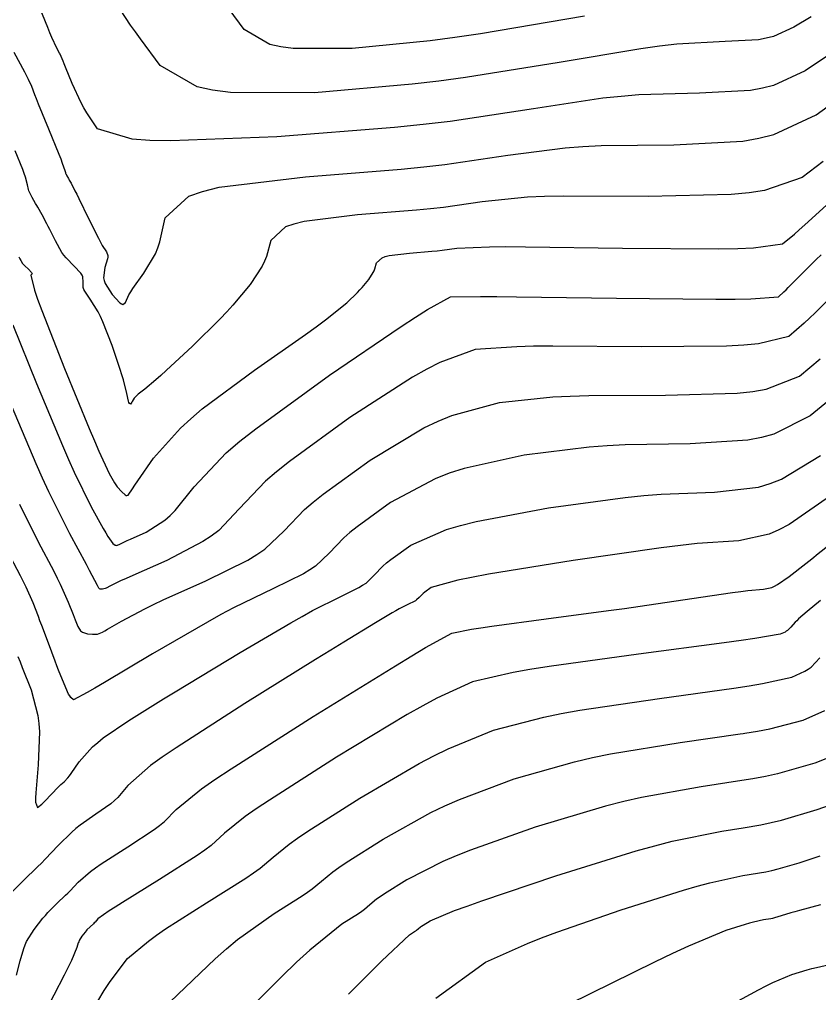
# Model space of a CAD drawing. Header units: metres. Extents: x 837475 to 838479, y 1189012 to 1191015.
# Drawn here: x 837774.6 to 837822.8, y 1189136.8 to 1189195.5 of the extents above; entities that cross this region are included whole.
import ezdxf

# ---------------------------------------------------------------- set-up
doc = ezdxf.new("R2010")
doc.units = ezdxf.units.M
doc.header["$LTSCALE"] = 0.3
doc.layers.add('COTAS 10', color=1, linetype='Continuous')
doc.layers.add('COTAS INT', color=252, linetype='Continuous')

msp = doc.modelspace()

# ---------------------------------------------------------------- linework, layer by layer
at = {"layer": 'COTAS 10'}
for points, elevation in [([(837822.305, 1189195.649), (837821.26, 1189195.034), (837820.023, 1189194.459), (837819.592, 1189194.353), (837819.123, 1189194.27), (837817.109, 1189194.163), (837814.198, 1189193.995), (837813.163, 1189193.874), (837812.029, 1189193.72), (837807.109, 1189192.897), (837801.461, 1189191.987), (837799.869, 1189191.779), (837798.264, 1189191.591), (837792.367, 1189191.07), (837787.306, 1189191.081), (837786.228, 1189191.228), (837785.292, 1189191.437), (837783.08, 1189192.714), (837781.878, 1189194.324), (837781.578, 1189194.745), (837781.292, 1189195.154), (837780.379, 1189196.539)], 1710), ([(837774.185, 1189177.076), (837775.626, 1189173.535), (837777.177, 1189169.812), (837777.547, 1189168.965), (837777.891, 1189168.199), (837778.919, 1189166.098), (837779.639, 1189164.799), (837779.789, 1189164.539), (837779.919, 1189164.322), (837780.209, 1189163.896), (837780.36, 1189163.798), (837780.401, 1189163.787), (837780.442, 1189163.783), (837780.59, 1189163.829), (837780.929, 1189164), (837781.091, 1189164.075), (837781.283, 1189164.162), (837782.221, 1189164.577), (837783.354, 1189165.298), (837783.667, 1189165.578), (837783.981, 1189165.893), (837785.114, 1189167.32), (837787.056, 1189169.359), (837787.88, 1189170.06), (837788.827, 1189170.819), (837793.281, 1189174.053), (837797.601, 1189176.976), (837798.464, 1189177.54), (837799.183, 1189177.997), (837800.575, 1189178.761), (837802.383, 1189178.792), (837803.363, 1189178.786), (837804.551, 1189178.775), (837810.575, 1189178.686), (837816.561, 1189178.622), (837817.725, 1189178.627), (837818.675, 1189178.642), (837820.324, 1189178.778), (837820.662, 1189179.078), (837820.786, 1189179.196), (837820.922, 1189179.329), (837821.52, 1189179.935), (837822.336, 1189180.749), (837822.608, 1189181.012), (837822.902, 1189181.292)], 1700), ([(837823.458, 1189166.763), (837820.966, 1189165.047), (837820.352, 1189164.721), (837819.771, 1189164.461), (837817.95, 1189164.065), (837815.44, 1189163.899), (837814.425, 1189163.785), (837813.271, 1189163.642), (837807.95, 1189162.876), (837802.852, 1189162.042), (837801.839, 1189161.855), (837800.999, 1189161.688), (837799.406, 1189161.243), (837799.012, 1189160.957), (837798.928, 1189160.889), (837798.855, 1189160.828), (837798.684, 1189160.647), (837798.522, 1189160.494), (837798.456, 1189160.45), (837798.38, 1189160.404), (837798.028, 1189160.23), (837797.472, 1189159.951), (837797.268, 1189159.838), (837797.042, 1189159.711), (837796.044, 1189159.123), (837794.142, 1189157.958), (837793.346, 1189157.465), (837792.434, 1189156.9), (837788.166, 1189154.244), (837784.025, 1189151.579), (837783.193, 1189151.007), (837782.496, 1189150.507), (837781.115, 1189149.299), (837780.521, 1189148.584), (837780.321, 1189148.395), (837780.105, 1189148.209), (837779.2, 1189147.57), (837778.24, 1189146.909), (837777.991, 1189146.71), (837777.748, 1189146.503), (837776.933, 1189145.699), (837776.142, 1189144.857), (837775.915, 1189144.626), (837775.685, 1189144.396), (837774.826, 1189143.577), (837773.986, 1189142.743)], 1690), ([(837824.198, 1189151.312), (837822.529, 1189150.654), (837820.272, 1189150.014), (837819.549, 1189149.855), (837818.784, 1189149.703), (837818.113, 1189149.599), (837815.669, 1189149.218), (837812.071, 1189148.581), (837811.003, 1189148.333), (837809.903, 1189148.054), (837805.669, 1189146.788), (837801.78, 1189145.408), (837800.899, 1189145.058), (837800.102, 1189144.721), (837797.926, 1189143.62), (837796.598, 1189142.773), (837796.335, 1189142.597), (837796.117, 1189142.446), (837795.709, 1189142.113), (837795.381, 1189141.832), (837795.214, 1189141.715), (837795.013, 1189141.58), (837794.014, 1189140.949), (837792.081, 1189139.376), (837791.292, 1189138.647), (837790.393, 1189137.791), (837786.231, 1189133.639)], 1680)]:
    msp.add_lwpolyline(points, dxfattribs=dict(at, elevation=elevation))
at = {"layer": 'COTAS INT'}
for points, elevation in [([(837823.285, 1189193.296), (837821.932, 1189192.385), (837820.035, 1189191.504), (837819.375, 1189191.342), (837818.655, 1189191.215), (837815.567, 1189191.05), (837811.921, 1189190.944), (837810.85, 1189190.854), (837809.752, 1189190.738), (837805.567, 1189190.099), (837800.541, 1189189.347), (837798.915, 1189189.159), (837797.186, 1189188.98), (837790.092, 1189188.408), (837783.716, 1189188.17), (837782.44, 1189188.202), (837781.376, 1189188.277), (837779.3, 1189188.899), (837778.645, 1189189.863), (837778.476, 1189190.154), (837778.313, 1189190.454), (837777.769, 1189191.623), (837777.359, 1189192.623), (837777.28, 1189192.817), (837777.215, 1189192.976), (837777.107, 1189193.25), (837777.06, 1189193.352), (837777.035, 1189193.402), (837777.004, 1189193.462), (837776.847, 1189193.756), (837776.548, 1189194.403), (837776.429, 1189194.686), (837776.293, 1189195.013), (837775.668, 1189196.567)], 1708), ([(837808.651, 1189195.694), (837802.381, 1189194.627), (837800.823, 1189194.4), (837799.343, 1189194.202), (837794.642, 1189193.732), (837791.089, 1189193.739), (837790.333, 1189193.842), (837789.676, 1189193.989), (837788.123, 1189194.885), (837787.219, 1189196.112)], 1712), ([(837774.251, 1189193.528), (837774.893, 1189192.329), (837775.019, 1189192.086), (837775.123, 1189191.882), (837775.313, 1189191.466), (837775.498, 1189190.971), (837775.599, 1189190.716), (837775.722, 1189190.412), (837776.344, 1189188.888), (837776.96, 1189187.376), (837777.078, 1189187.078), (837777.174, 1189186.832), (837777.332, 1189186.381), (837777.356, 1189186.264), (837777.368, 1189186.23), (837777.382, 1189186.194), (837777.45, 1189186.058), (837777.54, 1189185.902), (837777.567, 1189185.855), (837777.595, 1189185.805), (837777.704, 1189185.611), (837777.935, 1189185.159), (837778.04, 1189184.948), (837778.163, 1189184.7), (837778.752, 1189183.491), (837779.348, 1189182.297), (837779.474, 1189182.058), (837779.584, 1189181.86), (837779.841, 1189181.472), (837779.915, 1189181.252), (837779.909, 1189181.158), (837779.892, 1189181.05), (837779.737, 1189180.541), (837779.665, 1189179.923), (837779.701, 1189179.747), (837779.76, 1189179.568), (837780.175, 1189178.902), (837780.647, 1189178.414), (837780.742, 1189178.348), (837780.822, 1189178.311), (837780.983, 1189178.425), (837781.19, 1189178.884), (837781.299, 1189179.064), (837781.43, 1189179.268), (837782.091, 1189180.196), (837782.78, 1189181.363), (837782.929, 1189181.717), (837783.06, 1189182.084), (837783.38, 1189183.522), (837784.798, 1189184.832), (837785.619, 1189185.118), (837786.627, 1189185.371), (837791.819, 1189186.011), (837797.589, 1189186.468), (837798.961, 1189186.605), (837800.235, 1189186.747), (837804.025, 1189187.302), (837807.476, 1189187.755), (837808.537, 1189187.834), (837809.644, 1189187.893), (837814.025, 1189187.937), (837818.187, 1189188.159), (837819.157, 1189188.33), (837820.048, 1189188.549), (837822.604, 1189189.736), (837824.265, 1189190.943)], 1706), ([(837823.022, 1189186.931), (837821.758, 1189185.972), (837819.498, 1189185.181), (837818.56, 1189185.04), (837817.487, 1189184.932), (837812.483, 1189184.824), (837807.367, 1189184.842), (837806.224, 1189184.815), (837805.199, 1189184.773), (837802.483, 1189184.504), (837800.145, 1189184.162), (837799.359, 1189184.074), (837798.513, 1189183.99), (837794.954, 1189183.708), (837791.751, 1189183.313), (837791.129, 1189183.157), (837790.622, 1189182.98), (837789.748, 1189182.173), (837789.481, 1189181.193), (837789.357, 1189180.909), (837789.211, 1189180.618), (837788.503, 1189179.519), (837787.451, 1189178.257), (837787.089, 1189177.863), (837786.695, 1189177.45), (837785.019, 1189175.799), (837783.435, 1189174.321), (837783.101, 1189174.016), (837782.811, 1189173.758), (837782.142, 1189173.202), (837781.816, 1189172.961), (837781.744, 1189172.9), (837781.68, 1189172.842), (837781.512, 1189172.654), (837781.38, 1189172.456), (837781.357, 1189172.419), (837781.286, 1189172.301), (837781.215, 1189172.336), (837781.191, 1189172.396), (837781.166, 1189172.477), (837781.061, 1189172.947), (837780.853, 1189173.761), (837780.764, 1189174.059), (837780.661, 1189174.387), (837780.171, 1189175.832), (837779.617, 1189177.263), (837779.473, 1189177.581), (837779.333, 1189177.867), (837778.86, 1189178.618), (837778.522, 1189179.102), (837778.467, 1189179.218), (837778.429, 1189179.328), (837778.428, 1189179.661), (837778.412, 1189179.98), (837778.364, 1189180.08), (837778.296, 1189180.185), (837777.894, 1189180.607), (837777.399, 1189181.118), (837777.274, 1189181.28), (837777.154, 1189181.45), (837776.761, 1189182.136), (837776.418, 1189182.828), (837776.329, 1189183.002), (837776.243, 1189183.169), (837775.953, 1189183.706), (837775.695, 1189184.164), (837775.63, 1189184.28), (837775.566, 1189184.392), (837775.356, 1189184.758), (837775.195, 1189185.079), (837775.162, 1189185.162), (837775.135, 1189185.243), (837775.077, 1189185.517), (837774.948, 1189185.99), (837774.875, 1189186.197), (837774.786, 1189186.437), (837774.332, 1189187.579)], 1704), ([(837774.55, 1189181.178), (837774.618, 1189181.056), (837774.673, 1189180.957), (837774.77, 1189180.781), (837774.835, 1189180.71), (837774.87, 1189180.676), (837774.914, 1189180.636), (837775.133, 1189180.443), (837775.319, 1189180.244), (837775.341, 1189180.2), (837775.349, 1189180.162), (837775.273, 1189180.067), (837775.489, 1189179.168), (837775.682, 1189178.623), (837775.932, 1189177.949), (837777.315, 1189174.447), (837778.795, 1189170.835), (837779.107, 1189170.092), (837779.376, 1189169.461), (837779.992, 1189168.111), (837780.315, 1189167.563), (837780.398, 1189167.437), (837780.479, 1189167.323), (837780.752, 1189167.005), (837780.969, 1189166.825), (837781.014, 1189166.798), (837781.054, 1189166.781), (837781.143, 1189166.802), (837781.405, 1189167.196), (837781.553, 1189167.414), (837781.734, 1189167.68), (837782.659, 1189169.032), (837784.287, 1189170.858), (837784.911, 1189171.422), (837785.611, 1189172.011), (837788.764, 1189174.351), (837791.833, 1189176.497), (837792.48, 1189176.965), (837793.039, 1189177.377), (837794.324, 1189178.408), (837794.959, 1189179.034), (837795.108, 1189179.19), (837795.245, 1189179.339), (837795.644, 1189179.818), (837795.912, 1189180.234), (837795.968, 1189180.344), (837796.015, 1189180.452), (837796.116, 1189180.823), (837796.447, 1189181.129), (837796.639, 1189181.196), (837796.875, 1189181.255), (837798.088, 1189181.405), (837799.436, 1189181.512), (837799.757, 1189181.544), (837800.055, 1189181.577), (837800.941, 1189181.706), (837802.922, 1189181.79), (837803.911, 1189181.795), (837805.091, 1189181.791), (837810.941, 1189181.71), (837816.735, 1189181.668), (837817.88, 1189181.688), (837818.825, 1189181.723), (837820.578, 1189181.964), (837821.292, 1189182.555), (837821.582, 1189182.809), (837821.912, 1189183.104), (837823.438, 1189184.497)], 1702), ([(837823.979, 1189179.268), (837822.535, 1189177.813), (837822.195, 1189177.484), (837821.881, 1189177.187), (837820.96, 1189176.383), (837819.137, 1189175.926), (837818.253, 1189175.848), (837817.204, 1189175.791), (837812.05, 1189175.761), (837806.729, 1189175.8), (837805.575, 1189175.786), (837804.56, 1189175.762), (837802.05, 1189175.584), (837799.916, 1189174.806), (837799.139, 1189174.403), (837798.281, 1189173.918), (837794.506, 1189171.491), (837790.864, 1189168.846), (837790.089, 1189168.226), (837789.416, 1189167.653), (837787.828, 1189165.985), (837786.596, 1189164.685), (837786.146, 1189164.344), (837785.65, 1189164.01), (837783.468, 1189162.873), (837781.43, 1189161.976), (837781.024, 1189161.795), (837780.688, 1189161.642), (837780.044, 1189161.331), (837779.857, 1189161.227), (837779.807, 1189161.204), (837779.758, 1189161.185), (837779.592, 1189161.137), (837779.447, 1189161.153), (837779.413, 1189161.174), (837779.381, 1189161.202), (837779.284, 1189161.362), (837778.982, 1189161.965), (837778.82, 1189162.272), (837778.624, 1189162.639), (837777.633, 1189164.474), (837776.354, 1189167.019), (837775.976, 1189167.834), (837775.588, 1189168.697), (837774.102, 1189172.215)], 1698), ([(837774.587, 1189166.26), (837775.728, 1189163.991), (837776.663, 1189162.224), (837776.87, 1189161.813), (837777.054, 1189161.437), (837777.534, 1189160.363), (837777.823, 1189159.619), (837777.888, 1189159.451), (837777.947, 1189159.3), (837778.103, 1189158.891), (837778.262, 1189158.641), (837778.323, 1189158.59), (837778.39, 1189158.547), (837778.693, 1189158.459), (837778.998, 1189158.431), (837779.066, 1189158.427), (837779.128, 1189158.424), (837779.293, 1189158.426), (837779.588, 1189158.555), (837779.732, 1189158.632), (837779.902, 1189158.728), (837780.741, 1189159.221), (837782.138, 1189159.965), (837782.661, 1189160.219), (837783.242, 1189160.493), (837785.829, 1189161.654), (837788.359, 1189162.902), (837788.904, 1189163.231), (837789.381, 1189163.552), (837790.542, 1189164.651), (837791.776, 1189165.946), (837792.299, 1189166.392), (837792.901, 1189166.874), (837795.731, 1189168.929), (837798.96, 1189170.861), (837799.814, 1189171.266), (837800.65, 1189171.615), (837803.525, 1189172.407), (837806.738, 1189172.732), (837807.788, 1189172.786), (837808.907, 1189172.825), (837813.525, 1189172.837), (837817.848, 1189172.96), (837818.78, 1189173.068), (837819.598, 1189173.209), (837821.596, 1189173.987), (837822.838, 1189175.026)], 1696), ([(837823.796, 1189172.866), (837822.232, 1189171.591), (837820.06, 1189170.493), (837819.308, 1189170.289), (837818.491, 1189170.129), (837815, 1189169.913), (837811.084, 1189169.85), (837810, 1189169.786), (837808.916, 1189169.702), (837805, 1189169.23), (837801.384, 1189168.424), (837800.489, 1189168.129), (837799.64, 1189167.803), (837796.956, 1189166.367), (837794.938, 1189164.902), (837794.509, 1189164.558), (837794.136, 1189164.24), (837793.256, 1189163.316), (837792.428, 1189162.533), (837792.088, 1189162.304), (837791.699, 1189162.069), (837789.895, 1189161.18), (837787.491, 1189160.015), (837786.724, 1189159.607), (837785.913, 1189159.162), (837782.618, 1189157.248), (837779.709, 1189155.511), (837779.141, 1189155.179), (837778.676, 1189154.911), (837777.857, 1189154.477), (837777.679, 1189154.615), (837777.619, 1189154.706), (837777.555, 1189154.821), (837777.282, 1189155.43), (837776.952, 1189156.269), (837776.852, 1189156.528), (837776.748, 1189156.8), (837776.338, 1189157.882), (837775.931, 1189158.962), (837775.828, 1189159.232), (837775.73, 1189159.49), (837775.41, 1189160.319), (837774.988, 1189161.263), (837774.826, 1189161.594), (837774.644, 1189161.954), (837773.823, 1189163.507)], 1694), ([(837774.499, 1189157.091), (837774.627, 1189156.762), (837774.761, 1189156.42), (837775.291, 1189155.079), (837775.703, 1189153.519), (837775.761, 1189153.039), (837775.796, 1189152.537), (837775.72, 1189150.552), (837775.572, 1189148.868), (837775.561, 1189148.556), (837775.564, 1189148.312), (837775.681, 1189147.99), (837775.933, 1189148.182), (837776.02, 1189148.262), (837776.115, 1189148.353), (837776.522, 1189148.781), (837776.916, 1189149.203), (837777.004, 1189149.291), (837777.082, 1189149.367), (837777.286, 1189149.536), (837777.512, 1189149.773), (837777.604, 1189149.891), (837777.709, 1189150.033), (837778.196, 1189150.736), (837778.999, 1189151.637), (837779.304, 1189151.904), (837779.645, 1189152.178), (837781.175, 1189153.229), (837783.277, 1189154.524), (837783.979, 1189154.952), (837784.732, 1189155.41), (837787.886, 1189157.316), (837790.942, 1189159.115), (837791.635, 1189159.505), (837792.26, 1189159.849), (837793.962, 1189160.705), (837795.04, 1189161.237), (837795.272, 1189161.377), (837795.475, 1189161.513), (837795.97, 1189161.982), (837796.496, 1189162.534), (837796.719, 1189162.723), (837796.975, 1189162.929), (837798.181, 1189163.805), (837800.319, 1189164.745), (837801.164, 1189164.992), (837802.118, 1189165.233), (837806.475, 1189166.053), (837811.093, 1189166.672), (837812.212, 1189166.785), (837813.262, 1189166.875), (837816.475, 1189166.989), (837819.135, 1189167.298), (837819.836, 1189167.51), (837820.521, 1189167.777), (837822.869, 1189169.196)], 1692), ([(837774.41, 1189137.878), (837774.643, 1189138.741), (837774.845, 1189139.488), (837774.929, 1189139.693), (837775.025, 1189139.897), (837775.476, 1189140.627), (837776.007, 1189141.306), (837776.155, 1189141.479), (837776.303, 1189141.644), (837776.84, 1189142.185), (837777.364, 1189142.686), (837777.505, 1189142.826), (837777.643, 1189142.967), (837778.126, 1189143.482), (837778.87, 1189144.123), (837779.173, 1189144.344), (837779.518, 1189144.583), (837781.113, 1189145.604), (837782.699, 1189146.646), (837783.037, 1189146.899), (837783.332, 1189147.135), (837784.033, 1189147.862), (837785.552, 1189149.101), (837786.362, 1189149.662), (837787.341, 1189150.317), (837792.283, 1189153.469), (837797.243, 1189156.531), (837798.232, 1189157.13), (837799.056, 1189157.621), (837800.647, 1189158.493), (837801.827, 1189158.727), (837802.393, 1189158.815), (837803.061, 1189158.913), (837806.337, 1189159.353), (837810.087, 1189159.849), (837811.054, 1189159.982), (837811.99, 1189160.114), (837815.115, 1189160.575), (837817.555, 1189160.936), (837818.06, 1189161.004), (837818.49, 1189161.059), (837819.425, 1189161.14), (837819.936, 1189161.252), (837820.099, 1189161.325), (837820.271, 1189161.416), (837820.97, 1189161.898), (837821.97, 1189162.686), (837822.332, 1189162.971), (837822.731, 1189163.285), (837824.479, 1189164.658)], 1688), ([(837822.867, 1189160.453), (837822.06, 1189159.796), (837821.543, 1189159.348), (837821.429, 1189159.242), (837821.329, 1189159.145), (837821.073, 1189158.863), (837820.87, 1189158.655), (837820.802, 1189158.606), (837820.73, 1189158.559), (837820.427, 1189158.421), (837818.916, 1189158.168), (837818.082, 1189158.05), (837817.068, 1189157.911), (837811.902, 1189157.234), (837806.51, 1189156.484), (837805.353, 1189156.298), (837804.342, 1189156.122), (837801.902, 1189155.567), (837799.737, 1189154.568), (837798.899, 1189154.112), (837797.957, 1189153.579), (837793.694, 1189151.007), (837789.656, 1189148.431), (837788.856, 1189147.896), (837788.194, 1189147.438), (837786.952, 1189146.424), (837786.143, 1189145.687), (837785.753, 1189145.402), (837785.292, 1189145.083), (837783.027, 1189143.639), (837780.796, 1189142.258), (837780.356, 1189141.978), (837779.992, 1189141.743), (837779.32, 1189141.264), (837779.144, 1189141.077), (837779.094, 1189141.026), (837779.043, 1189140.975), (837778.853, 1189140.793), (837778.658, 1189140.597), (837778.604, 1189140.537), (837778.55, 1189140.474), (837778.357, 1189140.228), (837778.194, 1189139.963), (837778.159, 1189139.888), (837778.128, 1189139.814), (837778.055, 1189139.543), (837777.719, 1189138.752), (837777.522, 1189138.351), (837777.28, 1189137.869), (837776.034, 1189135.471)], 1686), ([(837779.321, 1189136.315), (837779.703, 1189136.946), (837780.057, 1189137.5), (837781.103, 1189138.874), (837782.359, 1189139.927), (837782.845, 1189140.279), (837783.392, 1189140.657), (837785.869, 1189142.241), (837788.229, 1189143.729), (837788.702, 1189144.048), (837789.097, 1189144.325), (837789.871, 1189144.987), (837790.835, 1189145.774), (837791.349, 1189146.129), (837791.97, 1189146.545), (837795.105, 1189148.544), (837798.672, 1189150.626), (837799.566, 1189151.094), (837800.418, 1189151.514), (837803.158, 1189152.64), (837806.195, 1189153.433), (837807.236, 1189153.643), (837808.364, 1189153.849), (837813.158, 1189154.562), (837817.64, 1189155.175), (837818.571, 1189155.318), (837819.368, 1189155.45), (837821.128, 1189155.832), (837821.926, 1189156.198), (837822.118, 1189156.32), (837822.296, 1189156.451), (837822.832, 1189156.998)], 1684), ([(837783.667, 1189136.257), (837786.376, 1189138.859), (837787.069, 1189139.463), (837787.737, 1189140.016), (837789.941, 1189141.595), (837791.621, 1189142.655), (837791.958, 1189142.881), (837792.239, 1189143.079), (837792.79, 1189143.55), (837793.476, 1189144.11), (837793.842, 1189144.363), (837794.284, 1189144.659), (837796.515, 1189146.082), (837799.387, 1189147.674), (837800.232, 1189148.076), (837801.099, 1189148.461), (837804.413, 1189149.714), (837808.049, 1189150.743), (837809.12, 1189150.988), (837810.218, 1189151.215), (837814.413, 1189151.89), (837818.031, 1189152.413), (837818.212, 1189152.439), (837818.31, 1189152.456), (837819.06, 1189152.586), (837819.82, 1189152.732), (837821.828, 1189153.243), (837823.123, 1189153.836)], 1682), ([(837794.41, 1189136.723), (837795.515, 1189137.831), (837796.425, 1189138.736), (837798.086, 1189140.303), (837798.406, 1189140.505), (837798.47, 1189140.548), (837798.523, 1189140.586), (837798.628, 1189140.675), (837798.759, 1189140.782), (837798.828, 1189140.83), (837798.912, 1189140.887), (837799.337, 1189141.157), (837800.816, 1189141.769), (837801.565, 1189142.04), (837802.461, 1189142.355), (837806.924, 1189143.861), (837811.757, 1189145.364), (837812.886, 1189145.678), (837813.925, 1189145.947), (837816.924, 1189146.546), (837818.194, 1189146.758), (837819.269, 1189146.936), (837819.895, 1189147.073), (837820.512, 1189147.223), (837822.658, 1189147.866), (837824.399, 1189148.467)], 1678), ([(837799.69, 1189136.481), (837802.677, 1189138.655), (837805.206, 1189139.781), (837806.06, 1189140.119), (837806.98, 1189140.468), (837810.856, 1189141.82), (837814.601, 1189143.003), (837815.438, 1189143.244), (837816.189, 1189143.448), (837818.18, 1189143.874), (837819.567, 1189144.105), (837819.938, 1189144.186), (837820.303, 1189144.275), (837821.573, 1189144.655), (837822.842, 1189145.073)], 1676), ([(837822.856, 1189142.108), (837821.597, 1189141.771), (837821.324, 1189141.696), (837821.084, 1189141.628), (837820.488, 1189141.445), (837820.094, 1189141.327), (837819.981, 1189141.299), (837819.866, 1189141.274), (837819.435, 1189141.202), (837818.817, 1189141.07), (837818.584, 1189141.007), (837818.325, 1189140.932), (837817.162, 1189140.565), (837814.902, 1189139.614), (837813.95, 1189139.17), (837812.856, 1189138.649), (837807.727, 1189136.117)], 1674), ([(837817.194, 1189135.952), (837819.136, 1189136.998), (837819.583, 1189137.223), (837819.992, 1189137.422), (837821.14, 1189137.908), (837822.07, 1189138.196), (837822.341, 1189138.269), (837822.618, 1189138.34), (837823.667, 1189138.572)], 1672)]:
    msp.add_lwpolyline(points, dxfattribs=dict(at, elevation=elevation))

doc.saveas('drawing.dxf')
